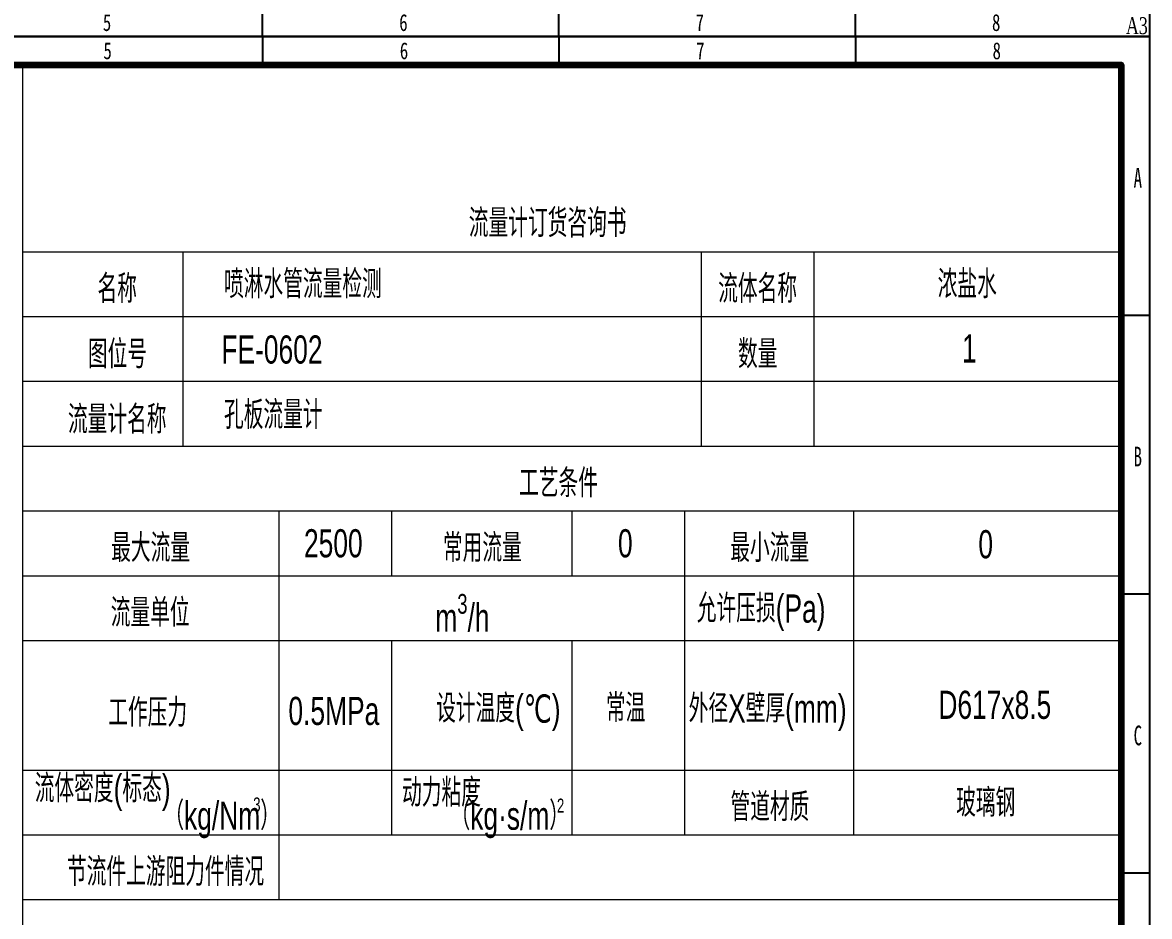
# Model space of a CAD drawing. Header units: millimetres. Extents: x -705761 to 1364679, y -410401 to 446404.
# Drawn here: x -536024 to -516024, y 156657 to 172526 of the extents above; entities that cross this region are included whole.
import ezdxf
from ezdxf.enums import TextEntityAlignment as Align

# ---------------------------------------------------------------- set-up
doc = ezdxf.new("R2010")
doc.units = ezdxf.units.MM
doc.layers.add('TK', color=7, linetype='Continuous')
doc.layers.add('模板-签名-公用', color=3, linetype='Continuous')
for name, color, linetype, lineweight in [('图框', 7, 'Continuous', 13), ('层 1', 7, 'Continuous', 13), ('层63', 7, 'Continuous', 0), ('自动化文字', 255, 'Continuous', 35)]:
    doc.layers.add(name, color=color, linetype=linetype, lineweight=lineweight)
doc.styles.add('Style-Times New Roman', font='times.ttf')
doc.styles.add('Style-仿宋_GB2312', font='')
doc.styles.add('宋体', font='', dxfattribs={"width": 0.7, "height": 2.5})
doc.styles.add('宋体_1', font='', dxfattribs={"width": 0.7, "height": 2.386364})
doc.styles.add('首钢设计院H5', font='ROS.shx', dxfattribs={"width": 0.7, "height": 5, "bigfont": 'HzTXT.shx'})
doc.styles.get('Style-仿宋_GB2312').set_extended_font_data('仿宋_GB2312')
doc.styles.get('宋体').set_extended_font_data('SimSun')
doc.styles.get('宋体_1').set_extended_font_data('SimSun')

# ---------------------------------------------------------------- blocks, each defined once
blk = doc.blocks.new('BSIET_通用图框_A3_1')
at = {"layer": '图框', "color": 7, "linetype": 'Continuous', "lineweight": 25}
for p, q in [((-157.4, 297), (-157.4, 292)), ((-104.8, 297), (-104.8, 292)), ((-52.2, 297), (-52.2, 292)), ((0, 247.5), (-5, 247.5)), ((0, 198), (-5, 198)), ((0, 148.5), (-5, 148.5))]:
    blk.add_line(p, q, dxfattribs=at)
at = {"layer": '图框', "lineweight": 25}
blk.add_lwpolyline([(-420, 297), (0, 297), (0, 0), (-420, 0)], close=True, dxfattribs=at)
at = {"layer": '图框', "lineweight": 100}
blk.add_lwpolyline([(-395, 292), (-5, 292), (-5, 5), (-395, 5)], close=True, dxfattribs=at)
at = {"layer": 'TK', "style": '宋体_1', "width": 0.7, "flags": 3}
for tag, p in [('LZCO_NGZBS-W50-H30-D10_T7', (-43.87, 279.75)), ('LZCO_NJN-W50-H30-D10_T7', (-42.73, 248.65))]:
    blk.add_attdef(tag, text='', height=3, dxfattribs=at).set_placement(p, align=Align.MIDDLE_CENTER)
at = {"layer": 'TK', "style": '宋体', "width": 0.7, "flags": 3}
for tag, p in [('LZHQ_N会签6_T6_H6', (-407.25, 57.08)), ('LZHQ_N会签5_T6_H6', (-407.25, 49.08)), ('LZHQ_N会签4_T6_H6', (-407.25, 41.08)), ('LZHQ_N会签3_T6_H6', (-407.25, 33.08)), ('LZHQ_N会签2_T6_H6', (-407.25, 25.08)), ('LZHQ_N会签1_T6_H6', (-407.25, 17.08))]:
    blk.add_attdef(tag, text='', height=2.5, dxfattribs=at).set_placement(p, align=Align.MIDDLE)
at = {"layer": '图框', "color": 7, "linetype": 'Continuous', "lineweight": 25, "style": 'Style-仿宋_GB2312'}
for s, height, width, p in [('5', 3, 0.733334, (-184.9, 294.49)), ('6', 3, 0.733334, (-132.3, 294.49)), ('7', 3, 0.733334, (-79.7, 294.49)), ('8', 3, 0.733334, (-27.1, 294.49)), ('A', 3.5, 0.628572, (-2.07, 271.95)), ('B', 3.5, 0.628572, (-2.07, 222.45)), ('C', 3.5, 0.628572, (-2.07, 172.95))]:
    blk.add_text(s, height=height, dxfattribs=dict(at, width=width)).set_placement(p, align=Align.MIDDLE_CENTER)
at = {"layer": '模板-签名-公用', "style": '宋体', "width": 0.7}
blk.add_attdef('LZTQINS', text='', height=2, dxfattribs=at).set_placement((-5, 5), align=Align.MIDDLE)
at = {"layer": '模板-签名-公用', "style": '宋体', "width": 0.7, "flags": 3}
blk.add_attdef('LZFRAME', (-40.91, 2.06), '', height=3, dxfattribs=at)
blk = doc.blocks.new('BSIET_专用图框_A3_7')
at = {"layer": '图框', "color": 7, "linetype": 'Continuous', "lineweight": 25}
for p, q in [((-157.4, 0), (-157.4, 5)), ((-104.8, 0), (-104.8, 5)), ((-52.2, 0), (-52.2, 5))]:
    blk.add_line(p, q, dxfattribs=at)
at = {"layer": '图框', "lineweight": 25}
blk.add_lwpolyline([(-420, 297), (0, 297), (0, 0), (-420, 0)], close=True, dxfattribs=at)
at = {"layer": 'TK', "style": '宋体', "width": 0.7, "flags": 3}
for tag, p in [('LZHQ_N会签6_T6_H6', (-407.25, 57.08)), ('LZHQ_N会签5_T6_H6', (-407.25, 49.08)), ('LZHQ_N会签4_T6_H6', (-407.25, 41.08)), ('LZHQ_N会签3_T6_H6', (-407.25, 33.08)), ('LZHQ_N会签2_T6_H6', (-407.25, 25.08)), ('LZHQ_N会签1_T6_H6', (-407.25, 17.08))]:
    blk.add_attdef(tag, text='', height=2.5, dxfattribs=at).set_placement(p, align=Align.MIDDLE)
at = {"layer": '图框', "color": 7, "linetype": 'Continuous', "lineweight": 25}
for s, style, width, p in [('5', 'Style-仿宋_GB2312', 0.733334, (-185, 2.5)), ('6', 'Style-仿宋_GB2312', 0.733334, (-132.4, 2.5)), ('7', 'Style-仿宋_GB2312', 0.733334, (-79.8, 2.5)), ('8', 'Style-仿宋_GB2312', 0.733334, (-27.2, 2.5)), ('A3', 'Style-Times New Roman', 0.7, (-2.23, 1.95))]:
    blk.add_text(s, height=3, dxfattribs=dict(at, style=style, width=width)).set_placement(p, align=Align.MIDDLE_CENTER)
at = {"layer": '模板-签名-公用', "style": '宋体', "width": 0.7}
blk.add_attdef('LZTQINS', text='', height=2, dxfattribs=at).set_placement((-5, 5), align=Align.MIDDLE)
at = {"layer": '模板-签名-公用', "style": '宋体', "width": 0.7, "flags": 3}
blk.add_attdef('LZFRAME', (-40.91, 2.06), '', height=3, dxfattribs=at)

msp = doc.modelspace()

# ---------------------------------------------------------------- linework, layer by layer
at = {"color": 7, "linetype": 'Continuous', "lineweight": 13, "ltscale": 100}
msp.add_line((-536024.39, 171775.8), (-536024.39, 148675.8), dxfattribs=at)
at = {"layer": '层63', "color": 7, "linetype": 'Continuous', "lineweight": 13, "ltscale": 100}
for p, q in [((-536024.38, 168456.61), (-516524.38, 168456.61)), ((-533178.01, 168456.61), (-533178.01, 165006.61)), ((-523978.01, 168456.61), (-523978.01, 165006.61)), ((-521978.01, 168456.61), (-521978.01, 165006.61)), ((-536024.38, 167306.61), (-516524.38, 167306.61)), ((-536024.38, 166156.61), (-516524.38, 166156.61)), ((-536024.38, 165006.61), (-516524.38, 165006.61)), ((-536024.38, 163856.61), (-516524.38, 163856.61)), ((-531478.01, 163856.61), (-531478.01, 156956.61)), ((-529478.01, 163856.61), (-529478.01, 162706.61)), ((-526278.01, 163856.61), (-526278.01, 162706.61)), ((-524278.01, 163856.61), (-524278.01, 158106.61)), ((-521278.01, 163856.61), (-521278.01, 158106.61)), ((-536024.38, 162706.61), (-516524.38, 162706.61)), ((-536024.38, 161556.61), (-516524.38, 161556.61)), ((-529478.01, 161556.61), (-529478.01, 158106.61)), ((-526278.01, 161556.61), (-526278.01, 158106.61)), ((-536024.38, 159256.61), (-516524.38, 159256.61)), ((-536024.38, 158106.61), (-516524.38, 158106.61)), ((-536024.38, 156956.61), (-516524.38, 156956.61))]:
    msp.add_line(p, q, dxfattribs=at)

# ---------------------------------------------------------------- block references
at = {"layer": '图框', "color": 7, "linetype": 'Continuous', "lineweight": 13, "xscale": 100, "yscale": 100, "zscale": 100}
msp.add_blockref('BSIET_专用图框_A3_7', (-516024.39, 172275.8), dxfattribs=at)
at = {"layer": '图框', "color": 1, "xscale": 100, "yscale": 100, "zscale": 100}
msp.add_blockref('BSIET_通用图框_A3_1', (-516024.39, 142575.8), dxfattribs=at)

# ---------------------------------------------------------------- texts
at = {"layer": '层 1', "color": 7, "linetype": 'Continuous', "lineweight": 13, "char_height": 500, "attachment_point": 4, "line_spacing_factor": 0.72, "style": '首钢设计院H5'}
for s, insert in [('\\H1x;\\W0.7;（kg/Nm）', (-533507.94, 158370.66)), ('\\H1x;\\W0.7;（kg·s/m）', (-528429.28, 158370.66))]:
    msp.add_mtext(s, dxfattribs=dict(at, insert=insert))
at = {"layer": '层63', "color": 7, "linetype": 'Continuous', "lineweight": 13, "line_spacing_factor": 0.72, "style": '首钢设计院H5'}
for s, insert, char_height, attachment_point in [('\\Fsimplex;\\H1x;\\W0.7;流量计订货咨询书', (-528104.67, 168962.4), 500, 4), ('\\Fsimplex;\\H1x;\\W0.7;名称', (-534694, 167798.27), 500, 4), ('\\Fsimplex;\\H1x;\\W0.7;流体名称', (-523678.44, 167798.27), 500, 4), ('\\Fsimplex;\\H1x;\\W0.7;图位号', (-534864.86, 166638.09), 500, 4), ('\\Fsimplex;\\H1x;\\W0.7;数量', (-523327.06, 166637.66), 500, 4), ('\\Fsimplex;\\H1x;\\W0.7;流量计名称', (-535219, 165477.9), 500, 4), ('\\Fsimplex;\\H1x;\\W0.7;工艺条件', (-527211.98, 164348.27), 500, 4), ('\\Fsimplex;\\H1x;\\W0.7;最大流量', (-534451.02, 163198.27), 500, 4), ('\\Fsimplex;\\H1x;\\W0.7;常用流量', (-528564.23, 163198.27), 500, 4), ('\\Fsimplex;\\H1x;\\W0.7;最小流量', (-523464.23, 163198.27), 500, 4), ('\\H1x;\\W0.7;允许压损(Pa)', (-524058.25, 162048.27), 500, 4), ('\\Fsimplex;\\H1x;\\W0.7;流量单位', (-534459.29, 162048.27), 500, 4), ('\\H1x;\\W0.7;设计温度(℃)', (-528683.69, 160273.11), 500, 4), ('\\H1x;\\W0.7;外径X壁厚(mm)', (-524202.52, 160273.11), 500, 4), ('\\H1x;\\W0.7;工作压力', (-534503.28, 160273.11), 500, 4), ('\\H1x;\\W0.7;流体密度(标态)', (-535807.76, 158854.67), 500, 4), ('\\H1x;\\W0.7;动力粘度', (-529289, 158854.67), 500, 4), ('\\Fsimplex;\\H1x;\\W0.7;管道材质', (-523460.09, 158598.27), 500, 4), ('\\H1x;\\W0.7;3', (-531865.94, 158642.95), 250, 5), ('\\H1x;\\W0.7;2', (-526474.96, 158625.35), 250, 5), ('\\Fsimplex;\\H1x;\\W0.7;节流件上游阻力件情况', (-535236.04, 157448.27), 500, 4)]:
    msp.add_mtext(s, dxfattribs=dict(at, insert=insert, char_height=char_height, attachment_point=attachment_point))
at = {"layer": '自动化文字', "color": 130, "lineweight": 35, "style": '首钢设计院H5', "width": 0.7}
for s, p in [('喷淋水管流量检测', (-532448.85, 167631.61)), ('浓盐水', (-519783.09, 167631.61)), ('FE-0602', (-532495.52, 166471.42)), ('1', (-519350.37, 166489.94)), ('孔板流量计', (-532448.85, 165311.24)), ('常温', (-525672.07, 160106.44)), ('D617x8.5', (-519770.37, 160164.94))]:
    msp.add_text(s, height=500, dxfattribs=at).set_placement(p)
for s, p in [('2500', (-530508.89, 163281.61)), ('0', (-525326.62, 163281.61)), ('0', (-518930.87, 163265.12)), ('0.5MPa', (-530499.36, 160305.84)), ('玻璃钢', (-518930.87, 158676.12))]:
    msp.add_text(s, height=500, dxfattribs=at).set_placement(p, align=Align.MIDDLE_CENTER)
at = {"layer": '自动化文字', "color": 130, "lineweight": 35, "insert": (-528698.66, 162381.61), "char_height": 500, "width": 973.175, "attachment_point": 1, "style": '首钢设计院H5'}
msp.add_mtext('\\A1;m{\\H0.7x;\\S3^ ;}/h', dxfattribs=at)

doc.saveas('drawing.dxf')
